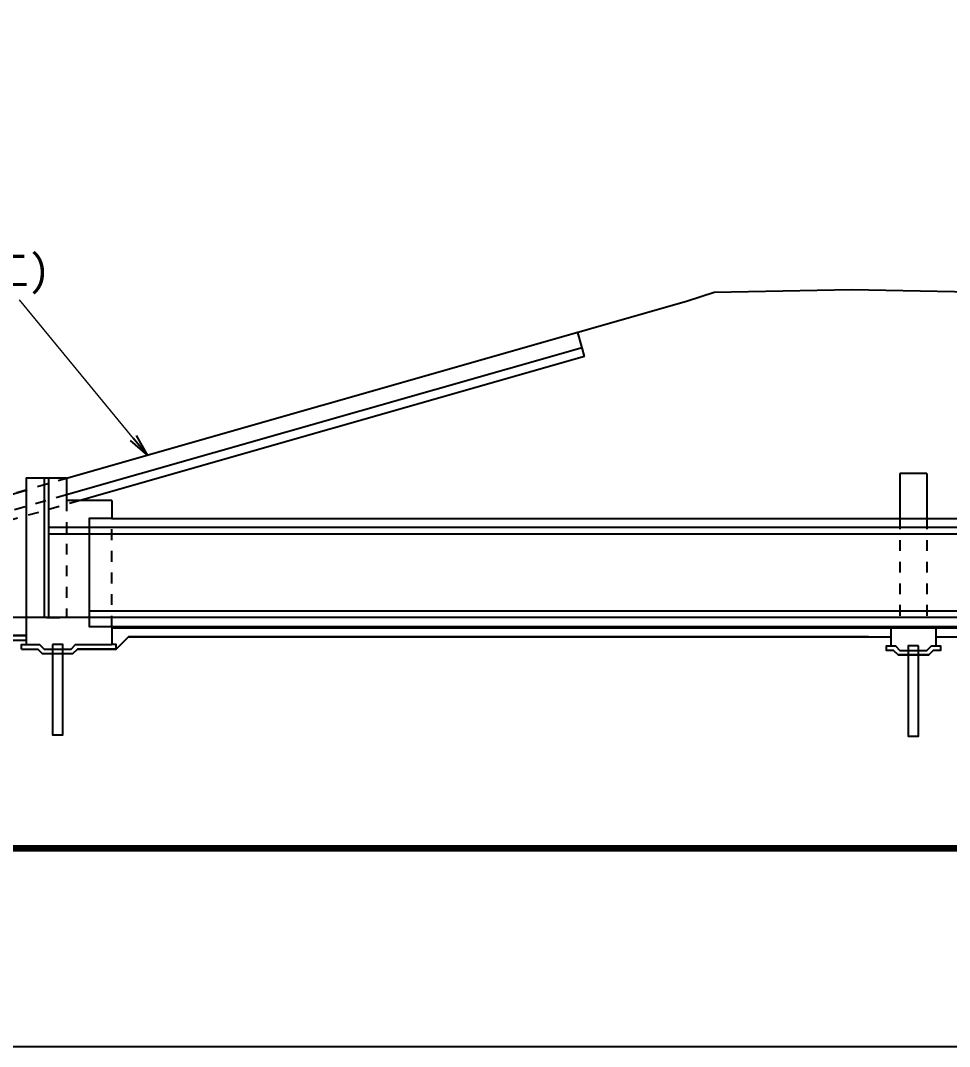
# Model space of a CAD drawing. Header units: millimetres. Extents: x -2078669 to -1085629, y -5987148 to 310365.
# Drawn here: x -1703963 to -1652403, y -3978452 to -3921512 of the extents above; entities that cross this region are included whole.
import ezdxf
from ezdxf.enums import TextEntityAlignment as Align

# ---------------------------------------------------------------- set-up
doc = ezdxf.new("R2010")
doc.units = ezdxf.units.MM
doc.header["$LTSCALE"] = 500
doc.linetypes.add('SXF_跳び破線', pattern=[12, 6, -6])
doc.layers.get('Defpoints').update_dxf_attribs({"color": 153})
for name, color, linetype, lineweight in [('D-BYP-STR2', 6, 'Continuous', 25), ('D-BYP-STRA', 1, 'Continuous', 25), ('D-BYP-STRC', 1, 'Continuous', 13), ('D-TTL', 2, 'Continuous', 140)]:
    doc.layers.add(name, color=color, linetype=linetype, lineweight=lineweight)
doc.styles.add('MS ゴシック', font='MS Gothic.ttf')
doc.dimstyles.new('DIM-500-F', dxfattribs={"dimscale": 500, "dimtxt": 3.5, "dimasz": 2.5, "dimexe": 0, "dimexo": 2, "dimgap": 0.8, "dimtad": 1, "dimdec": 0, "dimzin": 0, "dimdsep": 46, "dimtxsty": 'MS ゴシック', "dimblk": 'OPEN', "dimcen": 0.1, "dimclrd": 256, "dimclre": 256, "dimclrt": 256, "dimaunit": 1, "dimadec": 4, "dimazin": 0, "dimtfac": 1, "dimtdec": 0, "dimtmove": 2, "dimatfit": 3, "dimldrblk": 'OPEN', "dimfxl": 1, "dimtolj": 1, "dimtzin": 0, "dimlwd": -1, "dimlwe": -1, "dimarcsym": 2})

# ---------------------------------------------------------------- blocks, each defined once
blk = doc.blocks.new('_Open')
at = {"color": 0, "linetype": 'ByBlock', "lineweight": -2}
for p, q in [((-1, 0.167), (0, 0)), ((-1, -0.167), (0, 0)), ((0, 0), (-1, 0))]:
    blk.add_line(p, q, dxfattribs=at)

msp = doc.modelspace()

# ---------------------------------------------------------------- linework, layer by layer
at = {"layer": 'D-BYP-STR2'}
for p, q in [((-1703653.4, -3946899.6, 708000), (-1701403.4, -3946899.6, 708000)), ((-1703653.4, -3946899.6, 708000), (-1703653.4, -3956149.6, 708000)), ((-1702653.4, -3946899.6, 708000), (-1702653.4, -3954649.6, 708000)), ((-1702403.4, -3946899.6, 708000), (-1702403.4, -3954649.6, 708000)), ((-1701403.4, -3946899.6, 708000), (-1701403.4, -3948149.6, 708000)), ((-1655153.4, -3946649.6, 708000), (-1655153.4, -3949149.6, 708000)), ((-1653653.4, -3946649.6, 708000), (-1655153.4, -3946649.6, 708000)), ((-1653653.4, -3946649.6, 708000), (-1653653.4, -3949149.6, 708000)), ((-1724039.8, -3953399.6, 708000), (-1703653.4, -3947575, 708000)), ((-1698903.4, -3948149.6, 708000), (-1701403.4, -3948149.6, 708000)), ((-1698903.4, -3948149.6, 708000), (-1698903.4, -3949149.6, 708000)), ((-1698903.4, -3949149.6, 708000), (-1643654.2, -3949149.6, 708000)), ((-1700153.4, -3949649.6, 708000), (-1702403.4, -3949649.6, 708000)), ((-1642404.2, -3949649.6, 708000), (-1700153.4, -3949649.6, 708000)), ((-1700153.4, -3950024.6, 708000), (-1702403.4, -3950024.6, 708000)), ((-1642404.2, -3950024.6, 708000), (-1700153.4, -3950024.6, 708000)), ((-1700153.4, -3954274.6, 708000), (-1642404.2, -3954274.6, 708000)), ((-1700153.4, -3954649.6, 708000), (-1732903.4, -3954649.6, 708000)), ((-1702528.4, -3954649.6, 708000), (-1701778.4, -3954649.6, 708000)), ((-1642404.2, -3954649.6, 708000), (-1700153.4, -3954649.6, 708000)), ((-1732403.4, -3955649.6, 708000), (-1703653.4, -3955649.6, 708000)), ((-1703653.4, -3955649.6, 708000), (-1713846.3, -3955649.6, 708000)), ((-1698903.4, -3955149.6, 708000), (-1698903.4, -3956149.6, 708000)), ((-1698903.4, -3955149.6, 708000), (-1643654.2, -3955149.6, 708000)), ((-1698903.4, -3955224.6, 708000), (-1643654.2, -3955224.6, 708000)), ((-1655653.4, -3955224.6, 708000), (-1655653.4, -3956224.6, 708000)), ((-1653153.4, -3955224.6, 708000), (-1655653.4, -3955224.6, 708000)), ((-1653153.4, -3955224.6, 708000), (-1653153.4, -3956224.6, 708000)), ((-1726903.4, -3955899.6, 708000), (-1703653.4, -3955899.6, 708000)), ((-1697978.4, -3955724.6, 708000), (-1698653.4, -3956399.6, 708000)), ((-1698653.4, -3956399.6, 708000), (-1697978.4, -3955724.6, 708000)), ((-1656903.4, -3955724.6, 708000), (-1697978.4, -3955724.6, 708000)), ((-1697978.4, -3955724.6, 708000), (-1655653.4, -3955724.6, 708000)), ((-1653153.4, -3955724.6, 708000), (-1646329.2, -3955724.6, 708000)), ((-1703007, -3956399.6, 708000), (-1702757, -3956649.6, 708000)), ((-1702757, -3956649.6, 708000), (-1701049.9, -3956649.6, 708000)), ((-1702653.4, -3956399.6, 708000), (-1701153.4, -3956399.6, 708000)), ((-1701049.9, -3956649.6, 708000), (-1700799.9, -3956399.6, 708000)), ((-1698653.4, -3956399.6, 708000), (-1700799.9, -3956399.6, 708000)), ((-1655507, -3956474.6, 708000), (-1655257, -3956724.6, 708000)), ((-1655257, -3956724.6, 708000), (-1653549.9, -3956724.6, 708000)), ((-1653549.9, -3956724.6, 708000), (-1653299.9, -3956474.6, 708000))]:
    msp.add_line(p, q, dxfattribs=at)
at = {"layer": 'D-BYP-STR2', "linetype": 'SXF_跳び破線', "ltscale": 0.2}
for p, q in [((-1701403.4, -3948149.6, 708000), (-1701403.4, -3954649.6, 708000)), ((-1698903.4, -3955149.6, 708000), (-1698903.4, -3949149.6, 708000)), ((-1655153.4, -3949149.6, 708000), (-1655153.4, -3955224.6, 708000)), ((-1653653.4, -3949149.6, 708000), (-1653653.4, -3955224.6, 708000))]:
    msp.add_line(p, q, dxfattribs=at)
at = {"layer": 'D-BYP-STR2', "elevation": 708000}
for points in [[(-1631903.4, -3946899.6), (-1644458.1, -3940622.3), (-1650214.4, -3936602.1), (-1657839.4, -3936449.6), (-1665464.4, -3936602.1), (-1666998.5, -3937102.1), (-1673037.4, -3938827.5), (-1701403.4, -3946932.1)], [(-1698903.4, -3949149.6), (-1700153.4, -3949149.6), (-1700153.4, -3955149.6), (-1698903.4, -3955149.6)], [(-1698903.4, -3949149.6), (-1700153.4, -3949149.6), (-1700153.4, -3955149.6), (-1698903.4, -3955149.6)], [(-1703903.4, -3956399.6), (-1703903.4, -3956149.6), (-1703653.4, -3956149.6)], [(-1703653.4, -3956149.6), (-1702903.4, -3956149.6), (-1702653.4, -3956399.6), (-1701153.4, -3956399.6), (-1700903.4, -3956149.6), (-1698903.4, -3956149.6)], [(-1698653.4, -3956399.6), (-1698653.4, -3956149.6), (-1698903.4, -3956149.6)], [(-1653153.4, -3956224.6), (-1652903.4, -3956224.6), (-1652903.4, -3956474.6), (-1653299.9, -3956474.6), (-1653549.9, -3956724.6), (-1655257, -3956724.6), (-1655507, -3956474.6), (-1655903.4, -3956474.6), (-1655903.4, -3956224.6), (-1655653.4, -3956224.6)], [(-1655653.4, -3956224.6), (-1655403.4, -3956224.6), (-1655153.4, -3956474.6), (-1653653.4, -3956474.6), (-1653403.4, -3956224.6), (-1653153.4, -3956224.6)], [(-1703903.4, -3956399.6), (-1703007, -3956399.6), (-1702757, -3956649.6), (-1701049.9, -3956649.6), (-1700799.9, -3956399.6), (-1698653.4, -3956399.6)]]:
    msp.add_lwpolyline(points, dxfattribs=at)
for points in [[(-1702191.9, -3956149.6), (-1702191.9, -3961149.6), (-1701616.9, -3961149.6), (-1701616.9, -3956149.6)], [(-1654116.9, -3956224.6), (-1654691.9, -3956224.6), (-1654691.9, -3961224.6), (-1654116.9, -3961224.6)]]:
    msp.add_lwpolyline(points, close=True, dxfattribs=at)
at = {"layer": 'D-BYP-STRA', "ltscale": 0.2}
for p, q in [((-1673037.4, -3938827.5, 708000), (-1701289.8, -3946899.6, 708000)), ((-1672797, -3939668.9, 708000), (-1673037.4, -3938827.5, 708000)), ((-1672797, -3939668.9, 708000), (-1701403.5, -3947842.1, 708000))]:
    msp.add_line(p, q, dxfattribs=at)
at = {"layer": 'D-BYP-STRA', "linetype": 'Continuous', "lineweight": 25}
for q in [(-1672797, -3939668.9, 708000), (-1700659.7, -3948149.6, 708000)]:
    msp.add_line((-1672659.7, -3940149.6, 708000), q, dxfattribs=at)
at = {"layer": 'D-BYP-STRA', "linetype": 'SXF_跳び破線', "ltscale": 0.2}
for p, q in [((-1701289.8, -3946899.6, 708000), (-1732789.8, -3955899.6, 708000)), ((-1701403.5, -3947842.1, 708000), (-1732391.6, -3956695.9, 708000)), ((-1700659.7, -3948149.6, 708000), (-1732159.7, -3957149.6, 708000))]:
    msp.add_line(p, q, dxfattribs=at)
at = {"layer": 'D-TTL'}
msp.add_line((-1777887.6, -3967452.3), (-1377887.6, -3967452.3), dxfattribs=at)
at = {"layer": 'Defpoints', "color": 1}
msp.add_lwpolyline([(-1788137.6, -3978452.3), (-1367637.6, -3978452.3), (-1367637.6, -3681452.3), (-1788137.6, -3681452.3)], close=True, dxfattribs=at)

# ---------------------------------------------------------------- texts
at = {"layer": 'D-BYP-STRC', "style": 'MS ゴシック'}
msp.add_text('高水護岸工(大型ブロック張工・階段工)', height=1750, dxfattribs=at).set_placement((-1745275.4, -3935369), align=Align.MIDDLE_LEFT)

# ---------------------------------------------------------------- leaders
at = {"layer": 'D-BYP-STRC'}
msp.add_leader([(-1696915.2, -3945649.8), (-1704016.8, -3937014.8)], dimstyle='DIM-500-F', override={"dimgap": 0.8, "dimtad": 0}, dxfattribs=at)

doc.saveas('drawing.dxf')
